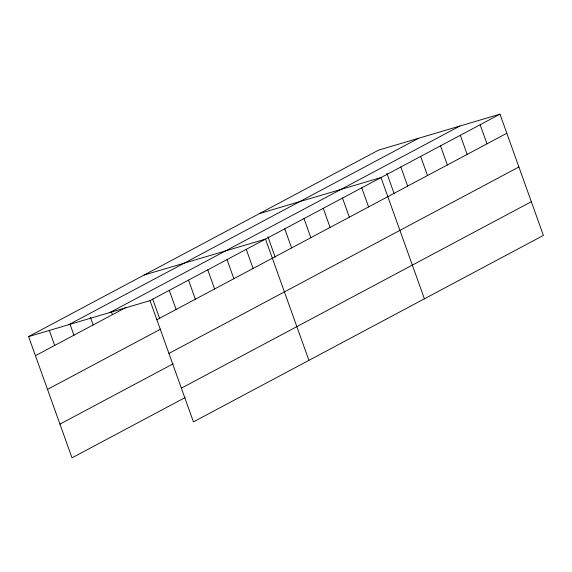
<?xml version="1.0" encoding="UTF-8"?>
<svg xmlns="http://www.w3.org/2000/svg" width="572" height="572" viewBox="0 0 572 572"><rect width="100%" height="100%" fill="white"/><g stroke="black" fill="none" stroke-linecap="round" stroke-linejoin="round"><path stroke-width="0.86" d="M185.192 397.533L72.015 457.836L28.6 336.579L378.564 150.121L499.985 114.164L543.4 235.421L193.436 421.879L150.021 300.622L499.985 114.164M68.669 324.717L418.632 138.252M109.953 312.491L459.917 126.033M35.443 355.684L126.29 307.286M156.864 319.727L506.828 133.269M47.512 389.396L160.689 329.093M168.933 353.439L518.897 166.981M59.946 424.124L173.123 363.828M181.367 388.166L531.331 201.709M259.574 213.52L380.995 177.563L424.41 298.813M144.087 275.046L265.508 239.089L308.923 360.346M28.6 336.579L150.021 300.622M480.151 124.732L486.994 143.837M460.324 135.299L467.16 154.404M440.49 145.86L447.333 164.972M420.656 156.428L427.498 175.532M400.829 166.995L407.672 186.1M386.879 173.337L394.237 193.894M361.747 187.816L368.59 206.921M342.499 198.069L349.342 217.174M323.252 208.322L330.094 227.434M304.004 218.583L310.846 237.687M284.756 228.836L291.598 247.941M267.889 236.737L275.246 257.293M246.26 249.349L253.103 268.454M227.012 259.602L233.855 278.707M207.765 269.855L214.607 288.96M188.517 280.116L195.359 299.22M169.269 290.369L176.112 309.473M152.695 299.092L159.76 318.818M111.247 311.34L112.434 314.664M90.505 317.446L93.186 324.917M70.07 324.374L73.938 335.178M49.335 330.48L54.69 345.431"/></g></svg>
